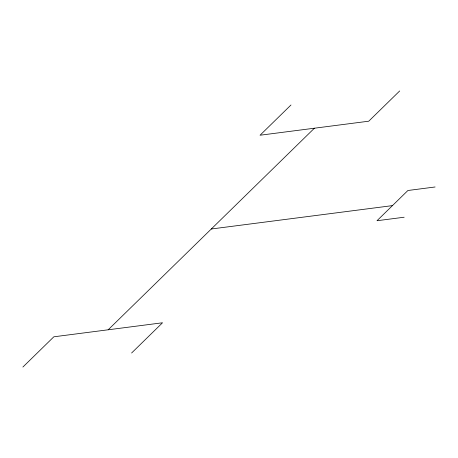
<?xml version="1.0" encoding="UTF-8"?>
<svg xmlns="http://www.w3.org/2000/svg" width="458" height="458" viewBox="0 0 458 458"><rect width="100%" height="100%" fill="white"/><g stroke="black" fill="none" stroke-linecap="round" stroke-linejoin="round"><path stroke-width="0.69" d="M22.9 367.041L53.832 336.802L162.533 322.77L131.601 353.009M290.979 104.991L260.047 135.23L368.747 121.198L399.679 90.959M108.185 329.789L314.4 128.211M435.1 186.984L407.923 190.494L376.991 220.733L404.168 217.224M211.293 229L392.46 205.613"/></g></svg>
